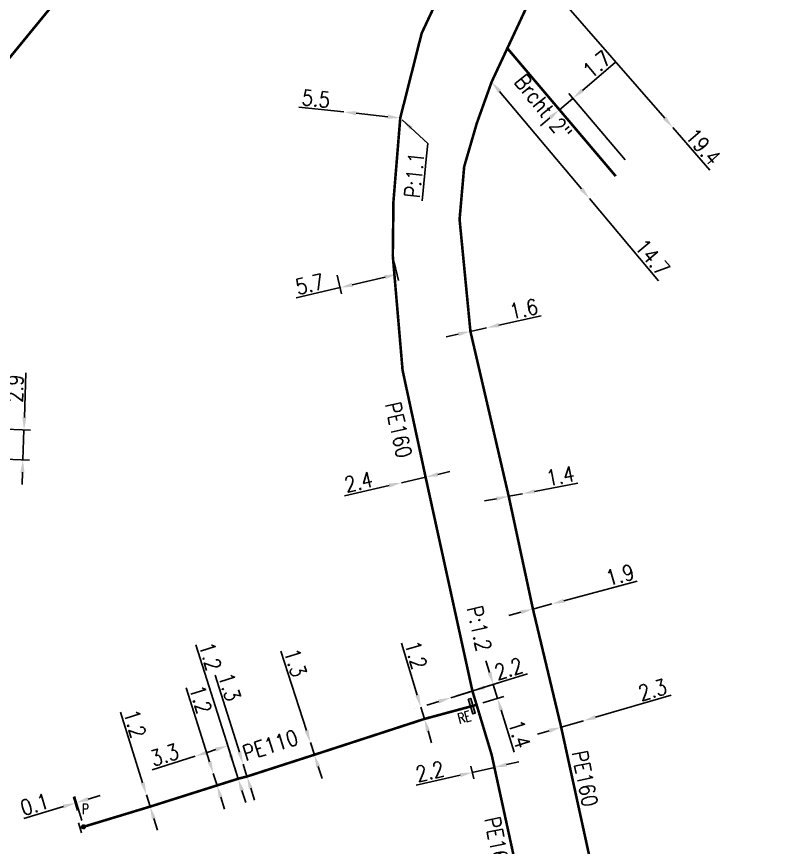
# Model space of a CAD drawing. Header units: millimetres. Extents: x 155997 to 157006, y 121209 to 122008.
# Drawn here: x 156372.4 to 156445.6, y 121832.6 to 121912.9 of the extents above; entities that cross this region are included whole.
import ezdxf
from ezdxf.enums import TextEntityAlignment as Align

# ---------------------------------------------------------------- set-up
doc = ezdxf.new("R2010")
doc.units = ezdxf.units.MM
doc.linetypes.add('L_25_PE', pattern=[2000, 1000, 1000])
doc.linetypes.add('L_RAC_AP', pattern=[3.5, 2, -1.5])
doc.layers.get('0').update_dxf_attribs({"linetype": 'CONTINUOUS'})
for name, color, linetype in [('L_150', 1, 'CONTINUOUS'), ('L_300', 7, 'CONTINUOUS'), ('L_340', 7, 'CONTINUOUS')]:
    doc.layers.add(name, color=color, linetype=linetype)
doc.layers.add('L_170', color=7, linetype='CONTINUOUS', plot=False)
doc.styles.add('G_ROMANS', font='ROMANS.SHX', dxfattribs={"width": 0.75})
doc.styles.get("Standard").update_dxf_attribs({"font": 'romans.shx', "width": 0.85})
doc.dimstyles.get("Standard").update_dxf_attribs({"dimtxt": 1.5, "dimasz": 1.2, "dimexe": 0.625, "dimexo": 0.625, "dimgap": 0.25, "dimtad": 1, "dimdec": 1, "dimzin": 0, "dimdsep": 46, "dimtxsty": 'Standard', "dimcen": -0.5, "dimadec": 0, "dimazin": 0, "dimtfac": 1, "dimtdec": 1, "dimtmove": 0, "dimatfit": 3, "dimfxl": 0, "dimtolj": 1, "dimtzin": 0, "dimarcsym": 0})

# ---------------------------------------------------------------- blocks, each defined once
blk = doc.blocks.new('*D115')
at = {"layer": 'L_150', "color": 0, "linetype": 'Continuous', "lineweight": -2, "transparency": 16777216}
for p, q in [((156404.012, 121903.655), (156399.665, 121904.115)), ((156408.288, 121903.202), (156405.206, 121903.529))]:
    blk.add_line(p, q, dxfattribs=at)
at = {"layer": 'L_150', "color": 0, "linetype": 'Continuous', "transparency": 16777216}
for points in [[(156405.227, 121903.728), (156405.185, 121903.33), (156404.012, 121903.655)], [(156408.309, 121903.401), (156408.267, 121903.003), (156409.482, 121903.076)]]:
    blk.add_solid(points, dxfattribs=at)
at = {"layer": 'L_150', "color": 0, "linetype": 'Continuous', "transparency": 16777216, "insert": (156401.347, 121904.943), "char_height": 1.5, "attachment_point": 5, "rotation": 353.95719}
blk.add_mtext('\\A1;5.5', dxfattribs=at)
blk = doc.blocks.new('*D122')
at = {"layer": 'L_150', "color": 0, "linetype": 'Continuous', "lineweight": -2, "transparency": 16777216}
for p, q in [((156408.902, 121889.151), (156409.322, 121887.362)), ((156403.393, 121887.875), (156403.816, 121886.07)), ((156408.011, 121887.696), (156404.842, 121886.953)), ((156403.674, 121886.679), (156399.418, 121885.681))]:
    blk.add_line(p, q, dxfattribs=at)
at = {"layer": 'L_150', "color": 0, "linetype": 'Continuous', "transparency": 16777216}
for points in [[(156407.965, 121887.891), (156408.057, 121887.502), (156409.179, 121887.97)], [(156404.796, 121887.148), (156404.888, 121886.758), (156403.674, 121886.679)]]:
    blk.add_solid(points, dxfattribs=at)
at = {"layer": 'L_150', "color": 0, "linetype": 'Continuous', "transparency": 16777216, "insert": (156400.733, 121887.016), "char_height": 1.5, "attachment_point": 5, "rotation": 13.20101}
blk.add_mtext('\\A1;5.7', dxfattribs=at)
blk = doc.blocks.new('*D123')
at = {"layer": 'L_150', "color": 0, "linetype": 'Continuous', "lineweight": -2, "transparency": 16777216}
for p, q in [((156411.932, 121868.362), (156409.593, 121867.825)), ((156413.102, 121868.631), (156414.272, 121868.899)), ((156408.424, 121867.556), (156404.104, 121866.565))]:
    blk.add_line(p, q, dxfattribs=at)
at = {"layer": 'L_150', "color": 0, "linetype": 'Continuous', "transparency": 16777216}
for points in [[(156413.057, 121868.825), (156413.147, 121868.436), (156411.932, 121868.362)], [(156408.379, 121867.751), (156408.469, 121867.361), (156409.593, 121867.825)]]:
    blk.add_solid(points, dxfattribs=at)
at = {"layer": 'L_150', "color": 0, "linetype": 'Continuous', "transparency": 16777216, "insert": (156405.455, 121867.901), "char_height": 1.5, "attachment_point": 5, "rotation": 12.93136}
blk.add_mtext('\\A1;2.4', dxfattribs=at)
blk = doc.blocks.new('*D124')
at = {"layer": 'L_150', "color": 0, "linetype": 'Continuous', "lineweight": -2, "transparency": 16777216}
for p, q in [((156418.999, 121883.055), (156423.09, 121883.96)), ((156416.265, 121882.45), (156417.828, 121882.796)), ((156415.094, 121882.191), (156413.922, 121881.932))]:
    blk.add_line(p, q, dxfattribs=at)
at = {"layer": 'L_150', "color": 0, "linetype": 'Continuous', "transparency": 16777216}
for points in [[(156418.956, 121883.25), (156419.042, 121882.86), (156417.828, 121882.796)], [(156415.05, 121882.386), (156415.137, 121881.996), (156416.265, 121882.45)]]:
    blk.add_solid(points, dxfattribs=at)
at = {"layer": 'L_150', "color": 0, "linetype": 'Continuous', "transparency": 16777216, "insert": (156421.414, 121884.613), "char_height": 1.5, "attachment_point": 5, "rotation": 12.4755}
blk.add_mtext('\\A1;1.6', dxfattribs=at)
blk = doc.blocks.new('*D125')
at = {"layer": 'L_150', "color": 0, "linetype": 'Continuous', "lineweight": -2, "transparency": 16777216}
for p, q in [((156422.475, 121866.99), (156426.649, 121867.79)), ((156419.968, 121866.51), (156421.296, 121866.765)), ((156418.79, 121866.284), (156417.611, 121866.059))]:
    blk.add_line(p, q, dxfattribs=at)
at = {"layer": 'L_150', "color": 0, "linetype": 'Continuous', "transparency": 16777216}
for points in [[(156422.437, 121867.187), (156422.513, 121866.794), (156421.296, 121866.765)], [(156418.752, 121866.481), (156418.827, 121866.088), (156419.968, 121866.51)]]:
    blk.add_solid(points, dxfattribs=at)
at = {"layer": 'L_150', "color": 0, "linetype": 'Continuous', "transparency": 16777216, "insert": (156424.963, 121868.485), "char_height": 1.5, "attachment_point": 5, "rotation": 10.84533}
blk.add_mtext('\\A1;1.4', dxfattribs=at)
blk = doc.blocks.new('*D126')
at = {"layer": 'L_150', "color": 0, "linetype": 'Continuous', "lineweight": -2, "transparency": 16777216}
for p, q in [((156418.795, 121906.968), (156418.795, 121906.968)), ((156419.087, 121905.647), (156426.991, 121896.222)), ((156428.241, 121895.705), (156428.241, 121895.705)), ((156427.762, 121895.303), (156434.447, 121887.332))]:
    blk.add_line(p, q, dxfattribs=at)
at = {"layer": 'L_150', "color": 0, "linetype": 'Continuous', "transparency": 16777216}
for points in [[(156419.24, 121905.775), (156418.934, 121905.518), (156418.316, 121906.566)], [(156427.144, 121896.351), (156426.837, 121896.094), (156427.762, 121895.303)]]:
    blk.add_solid(points, dxfattribs=at)
at = {"layer": 'L_150', "color": 0, "linetype": 'Continuous', "transparency": 16777216, "insert": (156433.863, 121889.585), "char_height": 1.5, "attachment_point": 5, "rotation": 309.98428}
blk.add_mtext('\\A1;14.7', dxfattribs=at)
blk = doc.blocks.new('*D127')
at = {"layer": 'L_150', "color": 0, "linetype": 'Continuous', "lineweight": -2, "transparency": 16777216}
for p, q in [((156423.88, 121915.874), (156435.044, 121903.053)), ((156435.832, 121902.148), (156439.42, 121898.027))]:
    blk.add_line(p, q, dxfattribs=at)
at = {"layer": 'L_150', "color": 0, "linetype": 'Continuous', "transparency": 16777216}
for points in [[(156424.031, 121916.005), (156423.729, 121915.742), (156423.092, 121916.779)], [(156435.195, 121903.184), (156434.893, 121902.922), (156435.832, 121902.148)]]:
    blk.add_solid(points, dxfattribs=at)
at = {"layer": 'L_150', "color": 0, "linetype": 'Continuous', "transparency": 16777216, "insert": (156438.774, 121900.292), "char_height": 1.5, "attachment_point": 5, "rotation": 311.04738}
blk.add_mtext('\\A1;19.4', dxfattribs=at)
blk = doc.blocks.new('*D129')
at = {"layer": 'L_150', "color": 0, "linetype": 'Continuous', "lineweight": -2, "transparency": 16777216}
for p, q in [((156425.301, 121856.42), (156432.395, 121858.321)), ((156422.307, 121855.617), (156424.142, 121856.109)), ((156421.148, 121855.306), (156419.989, 121854.996))]:
    blk.add_line(p, q, dxfattribs=at)
at = {"layer": 'L_150', "color": 0, "linetype": 'Continuous', "transparency": 16777216}
for points in [[(156425.25, 121856.613), (156425.353, 121856.227), (156424.142, 121856.109)], [(156421.096, 121855.5), (156421.2, 121855.113), (156422.307, 121855.617)]]:
    blk.add_solid(points, dxfattribs=at)
at = {"layer": 'L_150', "color": 0, "linetype": 'Continuous', "transparency": 16777216, "insert": (156430.722, 121858.908), "char_height": 1.5, "attachment_point": 5, "rotation": 15.00497}
blk.add_mtext('\\A1;1.9', dxfattribs=at)
blk = doc.blocks.new('*D130')
at = {"layer": 'L_150', "color": 0, "linetype": 'Continuous', "lineweight": -2, "transparency": 16777216}
for p, q in [((156428.35, 121845.157), (156435.676, 121847.287)), ((156425.037, 121844.193), (156427.198, 121844.822)), ((156423.885, 121843.858), (156422.733, 121843.523))]:
    blk.add_line(p, q, dxfattribs=at)
at = {"layer": 'L_150', "color": 0, "linetype": 'Continuous', "transparency": 16777216}
for points in [[(156428.294, 121845.349), (156428.406, 121844.965), (156427.198, 121844.822)], [(156423.829, 121844.05), (156423.941, 121843.666), (156425.037, 121844.193)]]:
    blk.add_solid(points, dxfattribs=at)
at = {"layer": 'L_150', "color": 0, "linetype": 'Continuous', "transparency": 16777216, "insert": (156433.874, 121847.805), "char_height": 1.5, "attachment_point": 5, "rotation": 16.21608}
blk.add_mtext('\\A1;2.3', dxfattribs=at)
blk = doc.blocks.new('*D136')
at = {"layer": 'L_150', "color": 0, "linetype": 'Continuous', "lineweight": -2, "transparency": 16777216}
for p, q in [((156417.603, 121848.052), (156421.778, 121849.35)), ((156414.357, 121847.043), (156416.457, 121847.696)), ((156413.211, 121846.686), (156412.065, 121846.33))]:
    blk.add_line(p, q, dxfattribs=at)
at = {"layer": 'L_150', "color": 0, "linetype": 'Continuous', "transparency": 16777216}
for points in [[(156417.544, 121848.243), (156417.663, 121847.861), (156416.457, 121847.696)], [(156413.151, 121846.877), (156413.27, 121846.495), (156414.357, 121847.043)]]:
    blk.add_solid(points, dxfattribs=at)
at = {"layer": 'L_150', "color": 0, "linetype": 'Continuous', "transparency": 16777216, "insert": (156419.967, 121849.834), "char_height": 1.5, "attachment_point": 5, "rotation": 17.27162}
blk.add_mtext('\\A1;2.2', dxfattribs=at)
blk = doc.blocks.new('*D137')
at = {"layer": 'L_150', "color": 0, "linetype": 'Continuous', "lineweight": -2, "transparency": 16777216}
for p, q in [((156411.124, 121847.294), (156409.602, 121852.327)), ((156410.874, 121845.965), (156410.874, 121845.965)), ((156411.819, 121844.997), (156411.472, 121846.146)), ((156411.221, 121844.816), (156411.221, 121844.816)), ((156412.167, 121843.848), (156412.514, 121842.7))]:
    blk.add_line(p, q, dxfattribs=at)
at = {"layer": 'L_150', "color": 0, "linetype": 'Continuous', "transparency": 16777216}
for points in [[(156411.316, 121847.352), (156410.933, 121847.236), (156411.472, 121846.146)], [(156412.358, 121843.906), (156411.975, 121843.791), (156411.819, 121844.997)]]:
    blk.add_solid(points, dxfattribs=at)
at = {"layer": 'L_150', "color": 0, "linetype": 'Continuous', "transparency": 16777216, "insert": (156410.992, 121851.186), "char_height": 1.5, "attachment_point": 5, "rotation": 286.82984}
blk.add_mtext('\\A1;1.2', dxfattribs=at)
blk = doc.blocks.new('*D138')
at = {"layer": 'L_150', "color": 0, "linetype": 'Continuous', "lineweight": -2, "transparency": 16777216}
for p, q in [((156400.423, 121843.865), (156397.936, 121851.543)), ((156401.178, 121841.534), (156400.793, 121842.723)), ((156401.388, 121842.916), (156401.388, 121842.916)), ((156401.773, 121841.727), (156401.773, 121841.727)), ((156401.548, 121840.393), (156401.918, 121839.251))]:
    blk.add_line(p, q, dxfattribs=at)
at = {"layer": 'L_150', "color": 0, "linetype": 'Continuous', "transparency": 16777216}
for points in [[(156400.614, 121843.927), (156400.233, 121843.803), (156400.793, 121842.723)], [(156401.738, 121840.454), (156401.358, 121840.331), (156401.178, 121841.534)]]:
    blk.add_solid(points, dxfattribs=at)
at = {"layer": 'L_150', "color": 0, "linetype": 'Continuous', "transparency": 16777216, "insert": (156399.348, 121850.429), "char_height": 1.5, "attachment_point": 5, "rotation": 287.95008}
blk.add_mtext('\\A1;1.3', dxfattribs=at)
blk = doc.blocks.new('*D139')
at = {"layer": 'L_150', "color": 0, "linetype": 'Continuous', "lineweight": -2, "transparency": 16777216}
for p, q in [((156393.928, 121841.77), (156391.576, 121849.214)), ((156394.666, 121839.434), (156394.29, 121840.626)), ((156394.886, 121840.814), (156394.886, 121840.814)), ((156395.262, 121839.622), (156395.262, 121839.622)), ((156395.028, 121838.29), (156395.39, 121837.146))]:
    blk.add_line(p, q, dxfattribs=at)
at = {"layer": 'L_150', "color": 0, "linetype": 'Continuous', "transparency": 16777216}
for points in [[(156394.119, 121841.831), (156393.737, 121841.71), (156394.29, 121840.626)], [(156395.219, 121838.35), (156394.837, 121838.23), (156394.666, 121839.434)]]:
    blk.add_solid(points, dxfattribs=at)
at = {"layer": 'L_150', "color": 0, "linetype": 'Continuous', "transparency": 16777216, "insert": (156392.98, 121848.09), "char_height": 1.5, "attachment_point": 5, "rotation": 287.53827}
blk.add_mtext('\\A1;1.3', dxfattribs=at)
blk = doc.blocks.new('*D140')
at = {"layer": 'L_150', "color": 0, "linetype": 'Continuous', "lineweight": -2, "transparency": 16777216}
for p, q in [((156393.627, 121839.814), (156392.617, 121842.998)), ((156391.662, 121842.04), (156390.804, 121841.767)), ((156389.66, 121841.405), (156385.494, 121840.082))]:
    blk.add_line(p, q, dxfattribs=at)
at = {"layer": 'L_150', "color": 0, "linetype": 'Continuous', "transparency": 16777216}
for points in [[(156390.744, 121841.958), (156390.865, 121841.577), (156389.66, 121841.405)], [(156391.602, 121842.23), (156391.723, 121841.849), (156392.806, 121842.403)]]:
    blk.add_solid(points, dxfattribs=at)
at = {"layer": 'L_150', "color": 0, "linetype": 'Continuous', "transparency": 16777216, "insert": (156386.703, 121841.515), "char_height": 1.5, "attachment_point": 5, "rotation": 17.60461}
blk.add_mtext('\\A1;3.3', dxfattribs=at)
blk = doc.blocks.new('*D141')
at = {"layer": 'L_150', "color": 0, "linetype": 'Continuous', "lineweight": -2, "transparency": 16777216}
for p, q in [((156393.09, 121841.506), (156389.711, 121852.156)), ((156393.816, 121839.218), (156393.453, 121840.362)), ((156394.179, 121838.074), (156394.542, 121836.93))]:
    blk.add_line(p, q, dxfattribs=at)
at = {"layer": 'L_150', "color": 0, "linetype": 'Continuous', "transparency": 16777216}
for points in [[(156393.281, 121841.566), (156392.9, 121841.445), (156393.453, 121840.362)], [(156394.37, 121838.135), (156393.989, 121838.014), (156393.816, 121839.218)]]:
    blk.add_solid(points, dxfattribs=at)
at = {"layer": 'L_150', "color": 0, "linetype": 'Continuous', "transparency": 16777216, "insert": (156391.116, 121851.034), "char_height": 1.5, "attachment_point": 5, "rotation": 287.60461}
blk.add_mtext('\\A1;1.2', dxfattribs=at)
blk = doc.blocks.new('*D142')
at = {"layer": 'L_150', "color": 0, "linetype": 'Continuous', "lineweight": -2, "transparency": 16777216}
for p, q in [((156391.046, 121840.859), (156388.787, 121848.007)), ((156391.769, 121838.571), (156391.407, 121839.715)), ((156392.131, 121837.427), (156392.492, 121836.282))]:
    blk.add_line(p, q, dxfattribs=at)
at = {"layer": 'L_150', "color": 0, "linetype": 'Continuous', "transparency": 16777216}
for points in [[(156391.236, 121840.92), (156390.855, 121840.799), (156391.407, 121839.715)], [(156392.321, 121837.487), (156391.94, 121837.366), (156391.769, 121838.571)]]:
    blk.add_solid(points, dxfattribs=at)
at = {"layer": 'L_150', "color": 0, "linetype": 'Continuous', "transparency": 16777216, "insert": (156390.191, 121846.883), "char_height": 1.5, "attachment_point": 5, "rotation": 287.53827}
blk.add_mtext('\\A1;1.2', dxfattribs=at)
blk = doc.blocks.new('*D143')
at = {"layer": 'L_150', "color": 0, "linetype": 'Continuous', "lineweight": -2, "transparency": 16777216}
for p, q in [((156384.579, 121838.812), (156382.426, 121845.66)), ((156385.299, 121836.522), (156384.939, 121837.667)), ((156385.659, 121835.378), (156386.019, 121834.233))]:
    blk.add_line(p, q, dxfattribs=at)
at = {"layer": 'L_150', "color": 0, "linetype": 'Continuous', "transparency": 16777216}
for points in [[(156384.77, 121838.872), (156384.388, 121838.752), (156384.939, 121837.667)], [(156385.85, 121835.438), (156385.469, 121835.318), (156385.299, 121836.522)]]:
    blk.add_solid(points, dxfattribs=at)
at = {"layer": 'L_150', "color": 0, "linetype": 'Continuous', "transparency": 16777216, "insert": (156383.828, 121844.534), "char_height": 1.5, "attachment_point": 5, "rotation": 287.4583}
blk.add_mtext('\\A1;1.2', dxfattribs=at)
blk = doc.blocks.new('*D144')
at = {"layer": 'L_340', "color": 0, "linetype": 'Continuous', "lineweight": -2, "transparency": 16777216}
for p, q in [((156378.289, 121836.139), (156377.885, 121837.472)), ((156378.687, 121835.172), (156377.98, 121837.501)), ((156378.162, 121836.903), (156378.066, 121836.874)), ((156379.31, 121837.251), (156380.459, 121837.6)), ((156376.918, 121836.526), (156373.083, 121835.363))]:
    blk.add_line(p, q, dxfattribs=at)
at = {"layer": 'L_340', "color": 0, "linetype": 'Continuous', "transparency": 16777216}
for points in [[(156376.86, 121836.717), (156376.976, 121836.335), (156378.066, 121836.874)], [(156379.252, 121837.443), (156379.368, 121837.06), (156378.162, 121836.903)]]:
    blk.add_solid(points, dxfattribs=at)
at = {"layer": 'L_340', "color": 0, "linetype": 'Continuous', "transparency": 16777216, "insert": (156374.136, 121836.728), "char_height": 1.5, "attachment_point": 5, "rotation": 16.86601}
blk.add_mtext('\\A1;0.1', dxfattribs=at)
blk = doc.blocks.new('*D145')
at = {"layer": 'L_150', "color": 0, "linetype": 'Continuous', "lineweight": -2, "transparency": 16777216}
for p, q in [((156418.456, 121840.927), (156418.733, 121839.706)), ((156419.765, 121840.581), (156420.935, 121840.847)), ((156416.31, 121840.44), (156416.587, 121839.219)), ((156418.594, 121840.316), (156416.449, 121839.829)), ((156415.279, 121839.563), (156411.016, 121838.596))]:
    blk.add_line(p, q, dxfattribs=at)
at = {"layer": 'L_150', "color": 0, "linetype": 'Continuous', "transparency": 16777216}
for points in [[(156419.72, 121840.776), (156419.809, 121840.386), (156418.594, 121840.316)], [(156415.234, 121839.758), (156415.323, 121839.368), (156416.449, 121839.829)]]:
    blk.add_solid(points, dxfattribs=at)
at = {"layer": 'L_150', "color": 0, "linetype": 'Continuous', "transparency": 16777216, "insert": (156412.341, 121839.922), "char_height": 1.5, "attachment_point": 5, "rotation": 12.78426}
blk.add_mtext('\\A1;2.2', dxfattribs=at)
blk = doc.blocks.new('L_340_20')
at = {"linetype": 'Continuous'}
blk.add_hatch(color=0, dxfattribs=at).paths.add_polyline_path([(0.125, 0.75), (-0.125, 0.75), (-0.125, -0.75), (0.125, -0.75)])
at = {"color": 0, "linetype": 'Continuous'}
blk.add_lwpolyline([(-0.125, 0.75), (0.125, 0.75), (0.125, -0.75), (-0.125, -0.75)], close=True, dxfattribs=at)
at = {"color": 0, "linetype": 'Continuous', "width": 0.75}
for tag, height, flags, p in [('RE', 1, 8, (0, 1.867)), ('DEF_LEG', 1.2, 3, (0, -5)), ('DEF_COUP', 1.2, 3, (0, -7.5)), ('DEF_TYPE', 1.2, 3, (0, -10))]:
    blk.add_attdef(tag, text='', height=height, dxfattribs=dict(at, flags=flags)).set_placement(p, align=Align.MIDDLE)
blk = doc.blocks.new('L_340_07')
at = {"color": 0, "linetype": 'Continuous', "const_width": 0.25, "flags": 128}
blk.add_lwpolyline([(0, 0), (0.35, 0)], dxfattribs=at)
at = {"color": 0, "linetype": 'Continuous', "flags": 128}
blk.add_lwpolyline([(0.35, -0.5), (0.35, 0.5)], dxfattribs=at)
at = {"color": 0, "linetype": 'Continuous', "width": 0.75, "flags": 3}
for tag, p in [('DEF_LEG', (0.723, -3.465)), ('DEF_COUP', (0.723, -5.965)), ('DEF_TYPE', (0.723, -8.465))]:
    blk.add_attdef(tag, text='', height=1.2, dxfattribs=at).set_placement(p, align=Align.MIDDLE)
blk = doc.blocks.new('*D146')
at = {"layer": 'L_170', "color": 0, "linetype": 'Continuous', "lineweight": -2, "transparency": 16777216}
for p, q in [((156427.083, 121905.745), (156430.278, 121908.454)), ((156431.213, 121899.018), (156425.763, 121905.446)), ((156424.871, 121903.87), (156426.167, 121904.969)), ((156423.955, 121903.094), (156423.04, 121902.318))]:
    blk.add_line(p, q, dxfattribs=at)
at = {"layer": 'L_170', "color": 0, "linetype": 'Continuous', "transparency": 16777216}
for points in [[(156426.953, 121905.898), (156427.212, 121905.593), (156426.167, 121904.969)], [(156423.826, 121903.246), (156424.085, 121902.941), (156424.871, 121903.87)]]:
    blk.add_solid(points, dxfattribs=at)
at = {"layer": 'L_170', "color": 0, "linetype": 'Continuous', "transparency": 16777216, "insert": (156428.491, 121908.251), "char_height": 1.5, "attachment_point": 5, "rotation": 40.29159}
blk.add_mtext('\\A1;1.7', dxfattribs=at)
blk = doc.blocks.new('*D205')
at = {"layer": 'L_340', "color": 0, "linetype": 'Continuous', "lineweight": -2, "transparency": 16777216}
for p, q in [((156373.149, 121874.135), (156373.302, 121878.443)), ((156364.789, 121873.231), (156373.731, 121872.913)), ((156373.003, 121870.037), (156373.106, 121872.935)), ((156371.229, 121870.1), (156373.628, 121870.015)), ((156372.961, 121868.838), (156372.918, 121867.639))]:
    blk.add_line(p, q, dxfattribs=at)
at = {"layer": 'L_340', "color": 0, "linetype": 'Continuous', "transparency": 16777216}
for points in [[(156372.949, 121874.142), (156373.349, 121874.127), (156373.106, 121872.935)], [(156372.761, 121868.845), (156373.161, 121868.831), (156373.003, 121870.037)]]:
    blk.add_solid(points, dxfattribs=at)
at = {"layer": 'L_340', "color": 0, "linetype": 'Continuous', "transparency": 16777216, "insert": (156372.248, 121876.924), "char_height": 1.5, "attachment_point": 5, "rotation": 87.96305}
blk.add_mtext('\\A1;2.9', dxfattribs=at)
blk = doc.blocks.new('L_300_12')
at = {"color": 0, "linetype": 'Continuous', "const_width": 0.248, "flags": 128}
blk.add_lwpolyline([(-0.126, 0, 1), (0.126, 0, 1)], format="xyb", close=True, dxfattribs=at)
at = {"linetype": 'Continuous', "style": 'G_ROMANS', "width": 0.75}
blk.add_attdef('P', text='', height=1, dxfattribs=at).set_placement((0, 1.331), align=Align.MIDDLE_CENTER)
at = {"color": 0, "linetype": 'Continuous', "width": 0.75, "flags": 3}
for tag, p in [('DEF_LEG', (0, -5)), ('DEF_COUP', (0, -7.5)), ('DEF_TYPE', (0, -10))]:
    blk.add_attdef(tag, text='', height=1.2, dxfattribs=at).set_placement(p, align=Align.MIDDLE)
blk = doc.blocks.new('*D849')
at = {"layer": 'L_150', "color": 0, "linetype": 'Continuous', "lineweight": -2, "transparency": 16777216}
for p, q in [((156418.116, 121849.468), (156417.76, 121850.614)), ((156414.953, 121847.228), (156419.069, 121848.508)), ((156418.472, 121848.322), (156418.888, 121846.985)), ((156417.476, 121846.546), (156419.485, 121847.171)), ((156419.244, 121845.839), (156420.506, 121841.781))]:
    blk.add_line(p, q, dxfattribs=at)
at = {"layer": 'L_150', "color": 0, "linetype": 'Continuous', "transparency": 16777216}
for points in [[(156418.307, 121849.527), (156417.925, 121849.409), (156418.472, 121848.322)], [(156419.435, 121845.899), (156419.053, 121845.78), (156418.888, 121846.985)]]:
    blk.add_solid(points, dxfattribs=at)
at = {"layer": 'L_150', "color": 0, "linetype": 'Continuous', "transparency": 16777216, "insert": (156421.008, 121843.534), "char_height": 1.5, "attachment_point": 5, "rotation": 287.27162}
blk.add_mtext('\\A1;1.4', dxfattribs=at)

msp = doc.modelspace()

# ---------------------------------------------------------------- linework, layer by layer
at = {"layer": 'L_150', "linetype": 'L_25_PE', "ltscale": 0.5, "const_width": 0.25, "flags": 128}
msp.add_lwpolyline([(156452.536, 122000), (156451.326, 121996.907), (156446.073, 121983.342), (156440.276, 121969.826), (156439.178, 121967.733), (156432.343, 121960.024), (156429.241, 121958.531), (156422.422, 121954.079), (156417.122, 121949.652), (156416.48, 121949.116), (156409.811, 121943.546), (156398.935, 121936.218), (156395.052, 121931.714), (156383.352, 121922.119), (156378.556, 121917.253), (156370.248, 121907.098), (156366.511, 121901.428), (156364.987, 121898.982), (156362.55, 121894.462), (156360.468, 121889.453), (156358.994, 121885.229), (156357.754, 121879.025), (156356.981, 121864.352), (156363.832, 121863.713)], dxfattribs=at)
at = {"layer": 'L_150', "linetype": 'L_25_PE', "ltscale": 0.5, "const_width": 0.25}
for points in [[(156462.134, 122000), (156461.669, 121998.757), (156457.54, 121988.185), (156454.715, 121979.936), (156448.324, 121965.379), (156448.324, 121965.379), (156439.642, 121947.159), (156433.944, 121936.947), (156428.372, 121926.84), (156424.381, 121919.112), (156423.092, 121916.779), (156419.834, 121909.811), (156418.316, 121906.566), (156416.883, 121902.573), (156415.662, 121898.374), (156415.216, 121893.275), (156416.265, 121882.45), (156419.968, 121866.51), (156422.307, 121855.617), (156425.037, 121844.193), (156428.827, 121826.853)], [(156434.803, 121766.946), (156434.803, 121766.946), (156433.96, 121768.837), (156433.47, 121773.599), (156429.135, 121792.619), (156429.135, 121792.619), (156427.085, 121801.264), (156418.317, 121841.536), (156416.457, 121847.696), (156411.932, 121868.362), (156409.707, 121878.692), (156408.76, 121889.76), (156408.824, 121895.009), (156409.482, 121903.076), (156411.552, 121911.266), (156416.211, 121921.188), (156416.211, 121921.188), (156421.285, 121931.671), (156425.042, 121939.045), (156423.669, 121940.367), (156420.853, 121943.092), (156417.122, 121949.652)], [(156378.868, 121834.574), (156385.299, 121836.522), (156391.769, 121838.571), (156393.816, 121839.218), (156394.666, 121839.434), (156401.178, 121841.534), (156411.819, 121844.997), (156416.879, 121846.361), (156416.879, 121846.361)]]:
    msp.add_lwpolyline(points, dxfattribs=at)
at = {"layer": 'L_170', "linetype": 'L_RAC_AP', "ltscale": 0.5, "const_width": 0.25, "flags": 128}
msp.add_lwpolyline([(156430.316, 121897.448), (156424.871, 121903.87), (156419.834, 121909.811)], dxfattribs=at)

# ---------------------------------------------------------------- block references
at = {"layer": 'L_300'}
ref = msp.add_blockref('L_300_12', (156378.868, 121834.574), dxfattribs=dict(at, rotation=350.4685871935755))
ref.add_attrib('P', 'P', dxfattribs={"layer": '0', "linetype": 'Continuous', "height": 1, "style": 'G_ROMANS', "width": 0.75}).set_placement((156379.038, 121836.291), align=Align.MIDDLE_CENTER)
at = {"layer": 'L_340'}
ref = msp.add_blockref('L_340_20', (156416.397, 121846.231), dxfattribs=dict(at, rotation=16.78234591689303))
ref.add_attrib('RE', 'RE', dxfattribs={"layer": '0', "color": 0, "linetype": 'Continuous', "height": 1, "rotation": 15.0841, "width": 0.75, "flags": 8}).set_placement((156415.674, 121845.169), align=Align.MIDDLE)
at = {"layer": 'L_340', "rotation": 196.8529307572613}
msp.add_blockref('L_340_07', (156378.868, 121834.574), dxfattribs=at)

# ---------------------------------------------------------------- texts
at = {"layer": 'L_150', "linetype": 'Continuous', "width": 0.85}
for s, rotation, p in [('PE160', 282.26114, (156409.323, 121872.932)), ('P:1.2', 282.63659, (156417.121, 121853.74)), ('PE110', 17.82719, (156396.914, 121842.45)), ('PE160', 281.31488, (156427.336, 121839.229)), ('PE160', 281.31488, (156418.884, 121832.846))]:
    msp.add_text(s, height=1.5, rotation=rotation, dxfattribs=at).set_placement(p, align=Align.MIDDLE)
at = {"layer": 'L_150', "linetype": 'Continuous', "insert": (156411.798, 121899.681), "char_height": 1.5, "attachment_point": 9, "rotation": 84.30428}
msp.add_mtext('\\A1;P:1.1', dxfattribs=at)
at = {"layer": 'L_170', "linetype": 'Continuous', "width": 0.85}
msp.add_text('Brcht 2"', height=1.5, rotation=308.84965, dxfattribs=at).set_placement((156423.317, 121904.134), align=Align.MIDDLE)

# ---------------------------------------------------------------- dimensions: what is measured, and where the dimension line sits
at = {"layer": 'L_150', "linetype": 'Continuous'}
for base, p1, p2, angle, picture, middle in [((156435.832, 121902.148), (156423.092, 121916.779), (156435.832, 121902.148), 131.04738, '*D127', (156438.02, 121899.635)), ((156427.762, 121895.303), (156418.316, 121906.566), (156427.762, 121895.303), 129.98428, '*D126', (156433.096, 121888.942)), ((156404.012, 121903.655), (156409.482, 121903.076), (156404.012, 121903.655), 353.95719, '*D115', (156401.242, 121903.948)), ((156403.674, 121886.679), (156408.76, 121889.76), (156403.25, 121888.484), 13.20101, '*D122', (156400.962, 121886.043)), ((156417.828, 121882.796), (156416.265, 121882.45), (156417.828, 121882.796), 192.4755, '*D124', (156421.63, 121883.637)), ((156409.593, 121867.825), (156411.932, 121868.362), (156409.593, 121867.825), 12.93136, '*D123', (156405.679, 121866.926)), ((156421.296, 121866.765), (156419.968, 121866.51), (156421.296, 121866.765), 190.84533, '*D125', (156425.151, 121867.503)), ((156424.142, 121856.109), (156422.307, 121855.617), (156424.142, 121856.109), 195.00497, '*D129', (156430.981, 121857.942)), ((156393.453, 121840.362), (156393.816, 121839.218), (156393.453, 121840.362), 287.60461, '*D141', (156390.163, 121850.731)), ((156400.793, 121842.723), (156401.178, 121841.534), (156400.793, 121842.723), 287.95008, '*D138', (156398.397, 121850.121)), ((156411.472, 121846.146), (156411.819, 121844.997), (156411.472, 121846.146), 286.82984, '*D137', (156410.035, 121850.897)), ((156414.357, 121847.043), (156416.457, 121847.696), (156414.357, 121847.043), 17.27162, '*D136', (156420.263, 121848.879)), ((156418.472, 121848.322), (156416.879, 121846.361), (156414.357, 121847.043), 287.27162, '*D849', (156420.053, 121843.237)), ((156394.28966, 121840.62605), (156394.66634, 121839.43415), (156394.28966, 121840.62605), 287.53827, '*D139', (156392.02609, 121847.7885)), ((156427.197528, 121844.821523), (156425.037044, 121844.193187), (156427.197528, 121844.821523), 196.216075, '*D130', (156434.15328, 121846.844472)), ((156391.407, 121839.715), (156391.769, 121838.571), (156391.407, 121839.715), 287.53827, '*D142', (156389.237, 121846.581)), ((156384.939, 121837.667), (156385.299, 121836.522), (156384.939, 121837.667), 287.4583, '*D143', (156382.874, 121844.234)), ((156389.66, 121841.405), (156393.816, 121839.218), (156389.66, 121841.405), 17.60461, '*D140', (156387.005, 121840.562)), ((156416.449, 121839.829), (156418.317, 121841.536), (156416.172, 121841.049), 12.78426, '*D145', (156412.562, 121838.947))]:
    dim = msp.add_linear_dim(base=base, p1=p1, p2=p2, angle=angle, dimstyle='Standard', dxfattribs=at)
    dim.commit()
    dim.dimension.update_dxf_attribs({"geometry": picture, "text_midpoint": middle, "dimtype": 160})
at = {"layer": 'L_170', "linetype": 'Continuous'}
dim = msp.add_linear_dim(base=(156426.167, 121904.969), p1=(156424.871, 121903.87), p2=(156431.617, 121898.541), angle=220.29159, dimstyle='Standard', dxfattribs=at)
dim.commit()
dim.dimension.update_dxf_attribs({"geometry": '*D146', "text_midpoint": (156429.138, 121907.488), "dimtype": 160})
at = {"layer": 'L_340', "linetype": 'Continuous'}
dim = msp.add_linear_dim(base=(156373.003, 121870.037), p1=(156364.164, 121873.253), p2=(156370.605, 121870.122), angle=87.96305, dimstyle='Standard', override={"dimatfit": 0}, dxfattribs=at)
dim.commit()
dim.dimension.update_dxf_attribs({"geometry": '*D205', "text_midpoint": (156373.247, 121876.888), "dimtype": 160})
dim = msp.add_linear_dim(base=(156378.066, 121836.874), p1=(156378.868, 121834.574), p2=(156378.47, 121835.541), angle=16.86601, dimstyle='Standard', dxfattribs=at)
dim.commit()
dim.dimension.update_dxf_attribs({"geometry": '*D144', "text_midpoint": (156374.426, 121835.771), "dimtype": 160})

# ---------------------------------------------------------------- leaders
at = {"layer": 'L_150', "linetype": 'Continuous', "annotation_type": 0, "has_hookline": 1, "hookline_direction": 1, "text_width": 4.129, "horizontal_direction": (0.099245, 0.995063, 0)}
msp.add_leader([(156409.656, 121902.907), (156412.142, 121900.613), (156412.023, 121899.419)], dimstyle='Standard', dxfattribs=at)

doc.saveas('drawing.dxf')
